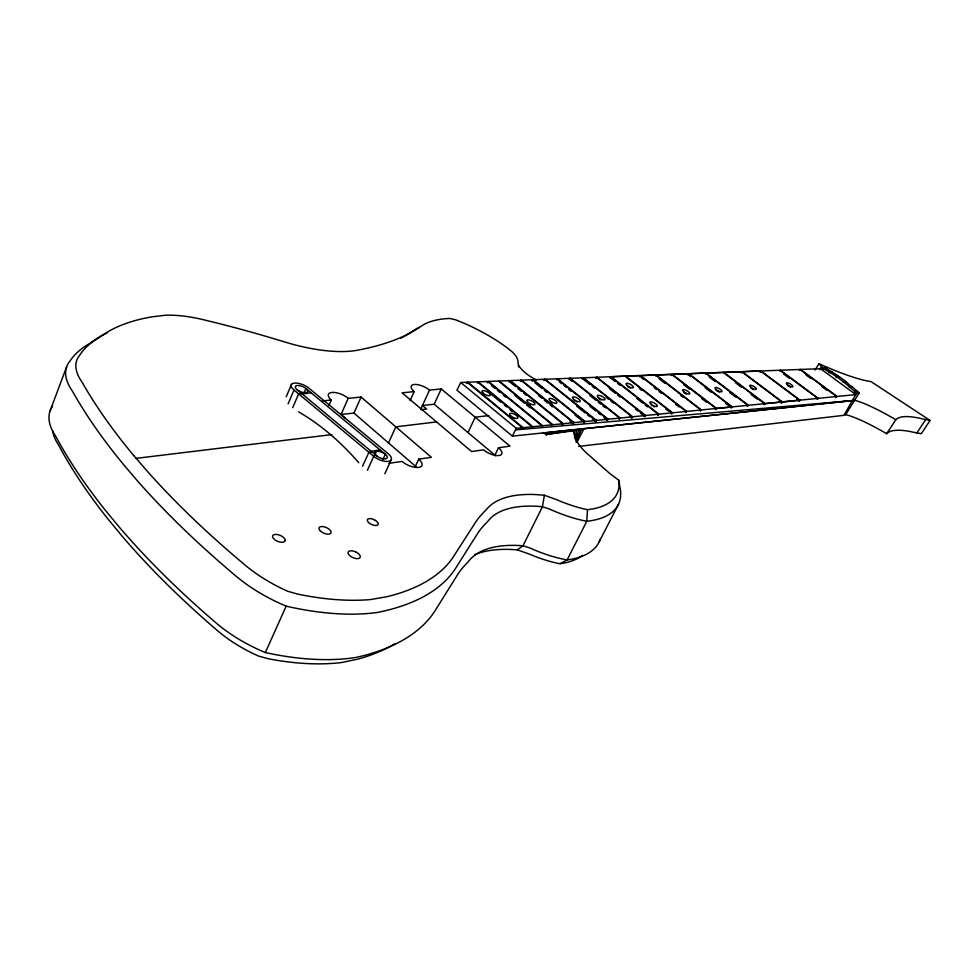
<?xml version="1.0" encoding="UTF-8"?>
<svg xmlns="http://www.w3.org/2000/svg" width="979" height="979" viewBox="0 0 979 979"><rect width="100%" height="100%" fill="white"/><g stroke="black" fill="none" stroke-linecap="round" stroke-linejoin="round"><path stroke-width="1.47" d="M575.774 439.889L576.313 430.393M575.481 439.73L574.171 430.674L574.024 431.629A55.46 21.538 27 0 0 585.552 452.163L609.366 473.138L618.716 480.236L619.034 482.965A122.399 49.733 25.6 0 1 592.344 508.994L587.473 509.68L586.788 521.281L567.11 559.927L560.025 563.72L558.409 563.414A74.783 32.478 26.4 0 1 529.529 554.163L517.279 549.831L510.157 549.427A132.691 62.472 27.7 0 0 474.742 554.689M829.886 372.301L835.711 376.132L838.293 375.973L832.468 372.155L829.078 372.766L829.029 371.812L831.624 371.653L825.958 368.373C823.486 370.086 820.108 368.055 825.383 368.067L821.234 367.37L819.864 369.793M846.015 381.626C844.167 380.929 839.627 382.593 846.015 381.626L851.742 387.17M133.78 455.565L146.96 470.875A626.45 249.327 27.3 0 0 245.57 565.483A99.16 48.13 23.1 0 0 287.581 591.218L297.628 594.094A186.842 87.278 22.3 0 0 370.943 599.515L387.133 596.664A301.361 136.154 21 0 0 454.599 554.873L475.439 522.468A300.002 134.123 29.9 0 1 482.28 513.816L487.652 508.15A134.466 59.425 27.6 0 1 537.251 494.664L544.373 495.239L542.427 506.73L523.006 545.792L517.279 549.831M576.031 439.852L578.454 430.099M845.11 380.904L839.333 376.707L835.98 377.404L835.711 376.132M839.333 376.707L838.403 377.172L838.232 376.034M50.051 411.033L66.609 366.868M851.583 386.167L848.903 386.925L852.55 387.011L859.134 393.068L845.697 414.631L843.947 415.329L578.65 446.4M576.044 442.312L581.061 429.096M286.211 396.776L291.497 384.38M288.095 403.862L294.006 390.046A11.075 4.65 22.8 0 1 294.238 383.119A11.075 4.65 22.8 0 1 308.887 388.137L388.235 453.766A11.271 4.907 24 0 1 388.577 461.354A11.271 4.907 24 0 1 373.721 456.336L294.006 390.046M292.697 407.717L298.632 393.901L301.605 393.509M304.175 392.628L305.95 388.516L385.371 454.28L382.85 459.812M328.895 405.441L331.269 400.007A12.335 5.152 23.3 0 1 331.93 392.444A12.335 5.152 23.3 0 1 348.181 398.343L361.092 397.058L431.409 457.352L418.731 459.127L414.949 467.277M345.342 418.192L341.059 414.472L348.181 398.343M341.059 414.472L353.982 413.077L361.092 397.058M52.536 406.322A86.69 40.053 20.2 0 0 55.424 435.716A626.23 263.62 27.3 0 0 105.671 510.671L118.643 526.384A626.23 263.62 27.3 0 0 216.175 622.999A105.255 53.894 22.8 0 0 265.358 652.565L286.162 606.148A193.744 91.365 22.3 0 0 377.294 612.475A308.055 140.535 21 0 0 456.691 566.572L477.373 533.849A292.917 132.128 30 0 1 486.612 522.651L489.378 519.519A127.637 56.929 27.6 0 1 542.427 506.73L549.109 508.884A81.673 33.58 26.4 0 0 586.788 521.281A128.322 52.646 25.6 0 0 620.148 488.423L618.716 480.236M362.585 466.237L368.875 452.31L371.787 451.796M367.406 470.275L373.721 456.336M374.565 455.431L376.45 451.27M388.516 442.936L395.834 426.844L436.536 421.912M410.054 400.68L414.19 391.624A11.699 4.699 24.4 0 1 414.227 384.466A11.699 4.699 24.4 0 1 429.512 390.107L441.235 388.944L509.998 446.143L498.507 447.746L494.774 455.516M384.857 473.701L391.196 459.849M420.701 409.32L429.512 390.107M421.08 409.65L426.648 409.026L422.451 405.502L434.186 404.229L441.235 388.944M467.986 432.583L475.231 417.213L488.876 415.561M836.653 396.507L800.027 369.475L799.476 370.441L800.467 369.45L820.488 368.691L855.817 394.598L837.069 396.458L836.103 397.486L836.653 396.507L818.236 398.343L817.232 399.383L817.795 398.392L800.027 400.154L799.011 401.206L799.586 400.203L782.343 401.928L781.279 402.969L781.854 401.953L765.101 403.617L764.048 404.694L764.623 403.666L748.397 405.282L747.32 406.371L747.907 405.33L732.206 406.885L731.117 407.998L731.705 406.934L716.555 408.451L715.453 409.577L716.041 408.5L701.405 409.956L700.279 411.094L700.866 410.005L686.744 411.413L685.606 412.563L686.206 411.461L672.573 412.82L671.423 413.982L672.022 412.869L658.843 414.19L657.68 415.365L658.28 414.239L645.577 415.5L644.39 416.699L644.99 415.561L632.703 416.785L631.516 417.984L632.116 416.846L620.245 418.021L619.034 419.245L619.646 418.082L608.179 419.22L606.956 420.456L607.567 419.281L596.468 420.395L595.232 421.631L595.844 420.456L585.112 421.521L583.863 422.769L584.475 421.582L574.073 422.622L572.813 423.87L573.437 422.683L563.341 423.687L562.068 424.947L562.692 423.748L552.89 424.727L551.605 426L552.229 424.788L542.721 425.73L541.424 427.028L542.048 425.804L532.796 426.722L531.487 428.019L532.111 426.795L523.104 427.688L521.783 428.998L522.419 427.75L467.142 382.251L460.73 382.495L456.948 390.18L512.372 436.12L854.936 400.362A69.387 11.222 32.8 0 1 895.822 419.71A286.015 43.957 33.9 0 1 922.573 418.902L930.05 420.432L921.3 433.709L913.75 432.302A285.427 46.086 34 0 0 886.644 433.721A69.24 11.76 32.9 0 0 845.697 414.631M466.542 383.474L467.142 382.251M467.264 383.45L467.876 382.214L477.348 381.859L532.111 426.795M477.458 383.046L478.07 381.822L487.811 381.455L542.048 425.804M487.212 382.667L487.811 381.455M487.909 382.642L488.509 381.431L498.531 381.039L552.229 424.788M576.325 439.963L581.416 429.695L546.245 434.468A88.404 33.69 26.2 0 1 542.635 432.498M508.945 381.81L509.545 380.623L562.692 423.748M573.437 422.683L520.865 380.182L510.23 380.598L509.631 381.786L515.529 386.57M520.265 381.369L520.865 380.182M825.909 368.924L825.958 368.373M520.938 381.345L521.538 380.158L532.515 379.742L584.475 421.582M531.915 380.917L532.515 379.742M532.576 380.892L533.176 379.717L544.508 379.277L595.844 420.456M512.372 436.12L516.312 428.361L522.419 427.75M543.92 380.439L544.508 379.277M544.569 380.415L545.156 379.252L556.88 378.8L607.567 419.281M556.929 379.938L557.516 378.775L569.631 378.31L619.646 418.082M569.044 379.46L569.631 378.31M632.116 416.846L582.811 377.808L570.267 378.286L569.68 379.436L572.054 381.333M546.306 435.178L547.677 432.522L852.379 400.582L856.576 393.264L859.134 393.068M582.224 378.946L582.811 377.808M599.221 541.705L618.557 504.136M582.848 378.922L583.435 377.784L596.431 377.282L644.99 415.561M595.844 378.408L596.431 377.282M596.456 378.383L597.031 377.258L610.48 376.744L658.28 414.239M577.292 441.688L584.035 428.704M609.905 377.857L610.48 376.744M639.483 376.707L640.058 375.606L686.206 411.461M640.058 376.682L640.633 375.593L655.551 374.981L700.866 410.005M655.587 376.071L656.163 374.994L671.692 374.394L671.117 375.471M671.667 375.446L672.23 374.382L688.323 373.758L731.754 406.97L716.555 408.451L672.181 374.333L688.286 373.733L687.747 374.81M705.48 374.125L706.043 373.085L723.297 372.412M741.054 372.718L741.605 371.702L781.878 401.965L765.137 403.642L723.775 372.375L741.605 371.702L723.775 372.375M741.568 372.705L742.119 371.69L760.475 370.98L799.586 400.203L782.319 401.904L742.094 371.677L760.475 370.98L759.924 371.983M760.389 371.959L760.964 370.968L779.896 370.246L817.795 398.392M779.798 371.2L780.349 370.209L800.027 369.475M843.947 415.329L852.379 400.582L515.517 429.916M815.017 370.025L819.031 363.747A199.581 28.832 31.7 0 0 870.98 381.577L930.05 420.432M886.644 433.721L895.822 419.71M916.809 433.061L925.596 419.71M831.624 371.653L831.563 372.509M371.237 451.343L379.987 449.826M560.025 563.72L564.92 562.876A120.919 52.401 25.5 0 0 582.554 555.387M546.245 434.468L560.759 432.228M563.659 431.776L566.56 431.335M569.46 430.882L573.804 430.222M388.969 463.3L402.112 461.452A12.58 5.433 24.4 0 0 418.645 467.399A12.58 5.433 24.4 0 0 418.731 459.127M302.144 393.95L311.089 392.775M136.167 458.343L331.869 434.603M414.19 391.624L402.063 392.812L471.597 451.515L483.479 449.851A11.932 4.932 25.5 0 0 499.021 455.529A11.932 4.932 25.5 0 0 498.507 447.746M322.348 400.888L331.269 400.007M849.992 387.207L854.447 391.233L857.004 391.037M854.447 391.233L857.188 391.637M854.643 391.833L857.42 391.82M854.789 391.967L857.885 391.894M672.022 412.869L625.006 376.169L611.08 376.719L610.504 377.845L615.277 381.59M625.593 376.144L640.009 375.569L625.618 376.169L672.573 412.82M509.545 380.623L499.229 381.015L552.89 424.727M625.03 376.193L611.08 376.719L658.843 414.19M655.6 375.018L640.633 375.593L686.744 411.413M747.907 405.33L705.492 373.072L688.849 373.733L688.286 374.798L690.697 376.634M705.492 373.072L688.812 373.709L732.206 406.885M587.473 509.68L585.846 509.337A75.701 30.826 26.4 0 1 556.733 499.706L544.373 495.239M854.961 392.065L856.576 393.264M821.234 367.37L822.776 368.202M823.363 368.52L829.029 371.812M836.751 376.866L842.564 381.1M800.467 369.45L837.069 396.458M806.023 374.92L810.906 378.518M821.883 386.632L826.753 390.229M780.349 370.209L818.236 398.343M783.469 373.917L789.576 378.457M760.94 370.955L800.027 400.154M797.028 399.334L799.464 401.17M779.308 401.096L781.744 402.92M764.66 403.691L723.273 372.399L706.006 373.048L748.397 405.282M735.388 382.605L741.458 387.207M751.174 394.549L757.244 399.138M709.114 376.878L715.159 381.48M729.673 392.53L735.718 397.131M705.137 387.684L711.158 392.298M725.61 403.348L728.009 405.184M716.041 408.5L671.643 374.37L656.101 374.945L701.405 409.956M683.636 384.649L689.62 389.263M701.6 398.465L706.385 402.149M659.161 378.836L665.108 383.438M680.576 395.394L682.963 397.241M641.233 377.6L643.595 379.436M654.241 387.708L656.603 389.544M658.965 391.38L661.327 393.215M675.51 404.241L679.059 406.995M639.483 388.553L641.881 390.425M665.953 409.234L668.363 411.107M617.663 383.462L620.05 385.334M636.766 398.453L642.726 403.128M645.112 405L647.498 406.872M843.445 381.798L849.013 386.362M597.031 377.258L645.577 415.5M609.464 388.651L615.387 393.313M617.749 395.186L620.123 397.046M635.506 409.173L637.867 411.045M640.229 412.905L644.965 416.638M583.435 377.784L632.703 416.785M584.022 379.852L589.884 384.49M592.222 386.35L594.571 388.21M606.295 397.498L608.644 399.359M610.994 401.206L613.331 403.067M629.754 416.075L632.104 417.935M570.267 378.286L620.245 418.021M589.896 395.528L595.844 400.252M598.218 402.149L600.604 404.046M602.978 405.93L605.365 407.827M557.516 378.775L608.179 419.22M559.278 381.822L561.64 383.695M563.99 385.579L566.351 387.464M568.701 389.348L571.063 391.221M589.896 406.273L595.783 410.984M598.145 412.869L600.494 414.741M604.031 417.568L607.567 420.395M545.156 379.252L596.468 420.395M576.766 406.261L585.124 412.954M587.51 414.863L589.884 416.785M592.271 418.694L595.856 421.57M533.176 379.717L585.112 421.521M534.938 382.789L542.023 388.492M544.373 390.388L546.735 392.298M575.052 415.096L582.126 420.799M521.538 380.158L574.073 422.622M538.45 395.504L541.95 398.331M544.287 400.215L547.787 403.054M550.112 404.939L552.45 406.823M569.949 420.982L573.449 423.809M510.23 380.598L563.341 423.687M517.891 388.492L521.428 391.367M523.789 393.277L526.151 395.198M514.954 395.528L524.279 403.128M526.616 405.025L530.116 407.876M488.509 381.431L542.721 425.73M491.446 385.53L494.982 388.418M497.332 390.34L499.694 392.273M503.218 395.161L505.58 397.082M478.07 381.822L532.796 426.722M491.434 394.513L500.734 402.149M504.234 405.025L506.559 406.934M510.047 409.797L512.384 411.706M467.876 382.214L523.104 427.688M460.73 382.495L516.312 428.361M297.004 389.679A6.669 2.79 22.8 0 0 307.479 391.918A6.669 2.79 22.8 0 0 299.929 385.689A6.669 2.79 22.8 0 0 297.004 389.679L376.634 455.822A6.792 2.949 24 0 0 387.146 457.939A6.792 2.949 24 0 0 379.216 451.392A6.792 2.949 24 0 0 376.646 455.835M434.186 404.229L495.631 455.773M353.982 413.077L415.891 466.616M790.604 387.121A3.732 1.101 29 0 1 789.343 386.595M788.695 386.252A3.732 1.101 29 0 1 787.495 385.469M753.989 389.666A3.843 1.175 28.8 0 1 753.34 389.422M752.68 389.116A3.843 1.175 28.8 0 1 750.795 387.965M719.467 392.065A3.94 1.236 28.5 0 1 718.109 391.502M717.423 391.147A3.94 1.236 28.5 0 1 716.175 390.315M654.474 406.823A4.197 1.407 28.1 0 1 653.752 406.554M652.295 405.844A4.197 1.407 28.1 0 1 651.598 405.416M630.549 388.088A4.161 1.383 27.8 0 1 629.093 387.488M628.371 387.109A4.161 1.383 27.8 0 1 627.698 386.681M601.265 399.958A4.308 1.481 27.6 0 1 599.76 399.224M599.062 398.783A4.308 1.481 27.6 0 1 598.426 398.331M530.826 404.841A4.528 1.628 26.9 0 1 530.018 404.486M513.694 418.449A4.638 1.713 26.8 0 1 512.861 418.082M512.066 417.666A4.638 1.713 26.8 0 1 511.319 417.189M686.426 394.06A4.038 1.297 28.3 0 1 685.019 393.362M684.345 392.958A4.038 1.297 28.3 0 1 683.746 392.53M552.156 402.956A4.454 1.579 27.1 0 1 550.663 402.1M577.133 401.965A4.381 1.53 27.3 0 1 576.374 401.684M574.832 400.937A4.381 1.53 27.3 0 1 574.122 400.497M819.031 363.747A60.735 9.557 32 0 1 822.372 367.394M52.731 431.139A79.544 37.067 20.1 0 0 56.317 441.321L58.593 445.066A619.34 262.8 27.3 0 0 108.339 519.47L121.151 535.023A618.704 262.568 27.3 0 0 217.326 630.513A97.716 50.443 22.8 0 0 258.591 656.089L268.527 658.818A184.199 91.549 21.9 0 0 341.475 662.55L357.678 659.173A297.151 142.861 20.5 0 0 395.222 643.619M107.421 332.799A279.211 125.667 23.3 0 0 89.725 343.458A216.971 97.362 22.4 0 0 69.68 361.496A87.535 38.683 20.5 0 0 72.336 390.988A631.834 254.063 27.3 0 0 123.819 464.903L137.06 480.444A631.834 254.063 27.3 0 0 236.367 576.411A106.368 52.107 23.1 0 0 286.162 606.148M265.358 652.565A191.774 94.535 22 0 0 356.16 657.399A304.983 145.43 20.6 0 0 436.23 608.852L457.462 574.869A290.078 136.852 30.2 0 1 466.91 563.194L469.724 559.927A126.438 58.997 27.6 0 1 523.006 545.792L529.651 547.885A80.963 34.852 26.4 0 0 567.11 559.927A127.197 54.64 25.5 0 0 600.213 539.258M536.419 379.962A25.968 9.643 25.8 0 1 518.136 363.784L517.928 361.08A30.165 11.234 25.1 0 0 512.531 352.159L507.575 348.132A89.86 34.228 24.7 0 0 455.651 319.827L449.777 318.444A137.39 52.352 25.8 0 0 421.178 326.227A482.88 164.802 19.9 0 1 357.788 350.164A115.143 43.945 22.5 0 1 290.885 343.776L283.788 341.695A809.939 466.775 23.5 0 0 203.204 319.668A93.201 39.172 21.6 0 0 165.769 315.189L152.051 316.841A272.811 121.604 23.4 0 0 106.087 332.884L96.799 339.113A210.62 93.605 22.4 0 0 79.605 355.316L77.904 357.776A80.633 35.293 20.6 0 0 79.96 378.922L82.322 382.593A627.098 249.535 27.3 0 0 133.768 455.565M518.16 365.816A35.746 13.437 25.1 0 1 518.735 366.978M419.416 327.329A142.799 54.959 25.8 0 0 413.016 330.841A475.867 163.921 19.8 0 1 400.705 338.257M298.619 411.841A262.017 186.756 76 0 1 358.767 462.749M355.94 552.058L354.361 551.397A6.559 3.157 23.9 0 0 348.022 552.597L348.169 553.527A6.559 3.157 23.9 0 0 352.379 557.369L353.957 558.03A6.559 3.157 23.9 0 0 360.296 556.806L360.125 555.876A6.559 3.157 23.9 0 0 355.94 552.058M374.308 519.763L372.901 519.176A5.862 2.717 24.1 0 0 367.37 519.788A5.862 2.717 24.1 0 0 371.225 524.328L372.644 524.928A5.862 2.717 24.1 0 0 378.163 524.316A5.862 2.717 24.1 0 0 374.308 519.763M285.146 540.481L285.036 539.551A6.682 3.243 22.6 0 0 278.464 534.779A6.682 3.243 22.6 0 0 272.59 536.186L272.688 537.116A6.682 3.243 22.6 0 0 279.272 541.901A6.682 3.243 22.6 0 0 285.146 540.481M482.904 392.971A4.601 1.677 26.4 0 0 490.063 395.43A4.601 1.677 26.4 0 0 485.449 391.037A4.601 1.677 26.4 0 0 482.904 392.971M787.446 384.71A3.732 1.101 29 0 0 792.868 386.693A3.732 1.101 29 0 0 788.56 383.144A3.732 1.101 29 0 0 787.446 384.71M750.734 387.182A3.843 1.175 28.8 0 0 756.363 389.226A3.843 1.175 28.8 0 0 751.994 385.567A3.843 1.175 28.8 0 0 750.734 387.182M716.114 389.52A3.94 1.236 28.5 0 0 721.951 391.6A3.94 1.236 28.5 0 0 717.521 387.843A3.94 1.236 28.5 0 0 716.114 389.52M683.685 391.698A4.038 1.297 28.3 0 0 689.705 393.839A4.038 1.297 28.3 0 0 685.227 389.985A4.038 1.297 28.3 0 0 683.685 391.698M627.013 385.396A4.161 1.383 27.8 0 0 633.303 387.611A4.161 1.383 27.8 0 0 628.799 383.646A4.161 1.383 27.8 0 0 627.013 385.396M650.913 404.107A4.197 1.395 28.1 0 0 657.215 406.309A4.197 1.395 28.1 0 0 652.626 402.283A4.197 1.395 28.1 0 0 650.913 404.107M598.365 397.45A4.308 1.468 27.6 0 0 604.9 399.713A4.308 1.468 27.6 0 0 600.298 395.602A4.308 1.468 27.6 0 0 598.365 397.45M527.791 402.198A4.528 1.628 26.9 0 0 534.754 404.572A4.528 1.628 26.9 0 0 530.08 400.24A4.528 1.628 26.9 0 0 527.791 402.198M510.585 415.745A4.638 1.713 26.8 0 0 517.756 418.155A4.638 1.713 26.8 0 0 512.996 413.689A4.638 1.713 26.8 0 0 510.585 415.745M573.413 399.126A4.381 1.53 27.3 0 0 580.106 401.439A4.381 1.53 27.3 0 0 575.481 397.241A4.381 1.53 27.3 0 0 573.413 399.126M549.953 400.705A4.454 1.579 27.1 0 0 556.782 403.054A4.454 1.579 27.1 0 0 552.119 398.783A4.454 1.579 27.1 0 0 549.953 400.705M320.488 531.132A6.535 3.108 23.3 0 0 330.841 533.2A6.535 3.108 23.3 0 0 323.67 526.678A6.535 3.108 23.3 0 0 320.488 531.132"/></g></svg>
